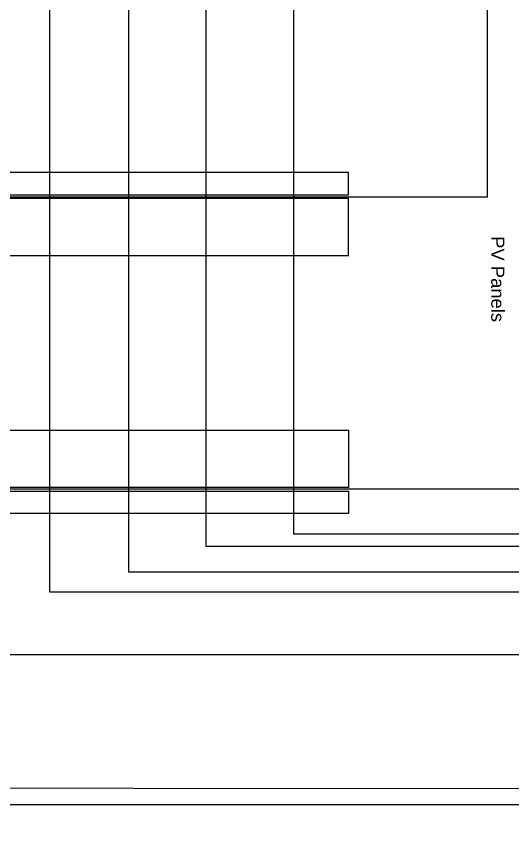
# Model space of a CAD drawing. Header units: inches. Extents: x -6006 to 7910, y 240 to 7918.
# Drawn here: x -2939 to -2589, y 3006 to 3583 of the extents above; entities that cross this region are included whole.
import ezdxf

# ---------------------------------------------------------------- set-up
doc = ezdxf.new("R2010")
doc.units = ezdxf.units.IN
doc.header["$MEASUREMENT"] = 0
doc.styles.get("Standard").update_dxf_attribs({"font": 'arial.ttf'})

msp = doc.modelspace()

# ---------------------------------------------------------------- linework, layer by layer
for p, q in [((-2860.05, 3934.82), (-2860.05, 3191.06)), ((-2805.37, 3934.33), (-2805.37, 3209.21)), ((-2805.37, 3209.21), (-2500.92, 3209.21)), ((-2860.05, 3191.06), (-2506.68, 3191.06))]:
    msp.add_line(p, q)
for points in [[(-2964.69, 3935.31), (-2964.69, 3132.68), (-2217.71, 3132.68), (-2217.71, 3215.07), (-2209.3, 3215.07)], [(-2915.6, 3935.31), (-2915.6, 3177)], [(-2915.6, 3935.31), (-2915.6, 3177), (-2513.64, 3177), (-2513.64, 3140.94), (-2219.8, 3140.94), (-2219.8, 3213.98), (-2209.3, 3213.98), (-2219.8, 3213.98), (-2219.8, 3140.94), (-2513.64, 3140.94), (-2513.64, 3454.58), (-2482.91, 3454.58)], [(-2860.05, 3934.82), (-2860.05, 3191.06), (-2506.68, 3191.06), (-2506.68, 3140.94), (-2219.8, 3140.94), (-2219.8, 3213.98), (-2209.3, 3213.98), (-2219.8, 3213.98)], [(-2860.05, 3934.82), (-2860.05, 3191.06), (-2506.68, 3191.06), (-2506.68, 3140.94), (-2219.8, 3140.94), (-2219.8, 3213.98), (-2209.3, 3213.98), (-2219.8, 3213.98), (-2219.8, 3140.94), (-2506.68, 3140.94), (-2506.68, 3417.8), (-2482.91, 3417.8)], [(-2805.37, 3934.33), (-2805.37, 3209.21), (-2500.82, 3209.21), (-2500.82, 3381.01), (-2482.91, 3381.01), (-2500.82, 3381.01), (-2500.92, 3140.94), (-2219.8, 3140.94), (-2219.8, 3213.98), (-2209.3, 3213.98)], [(-2743.64, 3934.33), (-2743.64, 3217.9), (-2494.66, 3217.9)], [(-2743.64, 3934.33), (-2743.64, 3217.9), (-2494.66, 3217.9), (-2494.66, 3344.22), (-2482.98, 3344.22), (-2494.66, 3344.22), (-2494.66, 3140.94), (-2219.8, 3140.94), (-2219.8, 3213.98), (-2209.3, 3213.98)], [(-2915.6, 3918.48), (-2915.6, 3177), (-2513.64, 3177)], [(-2915.6, 3177), (-2513.64, 3176.99)], [(-2213, 3043.99), (-2215, 3043.99), (-2215, 3026.79), (-3145.48, 3026.79), (-3145.48, 2117.96)], [(-2213, 3037.76), (-3177.9, 3038.57), (-3177.9, 2116.75)]]:
    msp.add_lwpolyline(points)
at = {"color": 5}
for points in [[(-5512.56, 3455.29), (-2606.95, 3455.29), (-2606.95, 3743.84), (-5512.56, 3743.84)], [(-5511.26, 3249.43), (-2373.1, 3249.43), (-2373.1, 1755.44), (-5511.26, 1755.44)]]:
    msp.add_lwpolyline(points, close=True, dxfattribs=at)
at = {"color": 6}
for points in [[(-4075.73, 3456.86), (-2704.79, 3456.86), (-2704.79, 3472.56), (-4075.73, 3472.56)], [(-4075.73, 3413.94), (-2704.79, 3413.94), (-2704.79, 3454.23), (-4075.73, 3454.23)], [(-4075.73, 3290.78), (-2704.79, 3290.78), (-2704.79, 3250.5), (-4075.73, 3250.5)], [(-4075.73, 3247.86), (-2704.79, 3247.86), (-2704.79, 3232.16), (-4075.73, 3232.16)]]:
    msp.add_lwpolyline(points, close=True, dxfattribs=at)

# ---------------------------------------------------------------- texts
msp.add_text('PV Panels', height=9.282, rotation=270).set_placement((-2604.28, 3427.64))

doc.saveas('drawing.dxf')
